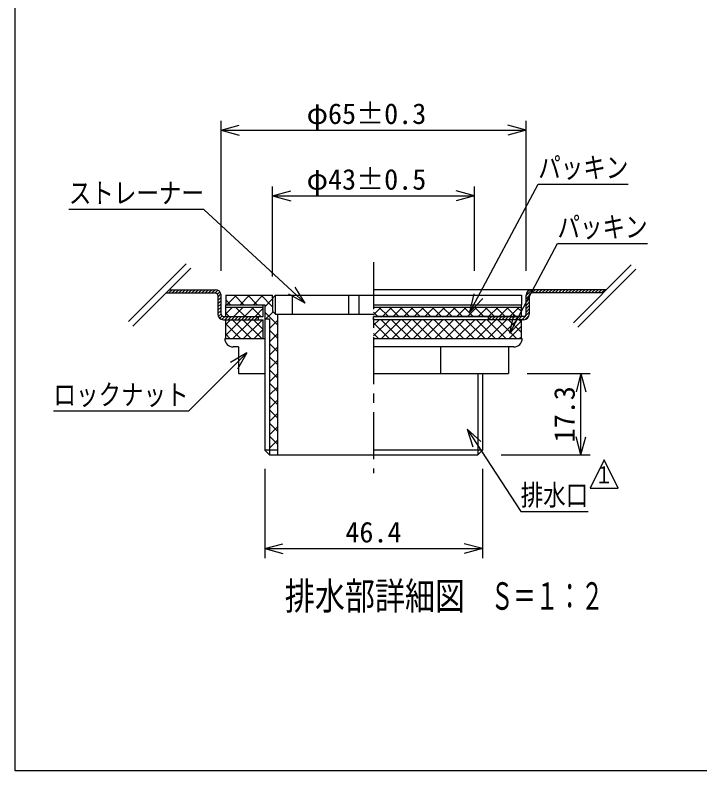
# Model space of a CAD drawing. Units: millimetres, scale not verified, with parts at other scales. Extents: x -1365 to 1365, y -930 to 870.
# Drawn here: x -1365 to -635, y -930 to -124 of the extents above; entities that cross this region are included whole.
import ezdxf
from ezdxf.enums import TextEntityAlignment as Align

# ---------------------------------------------------------------- set-up
doc = ezdxf.new("R2010")
doc.units = ezdxf.units.MM
doc.header["$LTSCALE"] = 10
doc.linetypes.add('CHAIN1', pattern=[8, 5, -1, 1, -1])
for name, color, linetype in [('0-7_枠細線', 5, 'Continuous'), ('0-8_枠中線', 5, 'Continuous'), ('1-2_極細2', 2, 'Continuous'), ('1-3_細線2', 4, 'Continuous'), ('1-5_寸法2', 7, 'Continuous')]:
    doc.layers.add(name, color=color, linetype=linetype)
doc.styles.add('ＭＳ ゴシック', font='')
doc.styles.get('ＭＳ ゴシック').set_extended_font_data('MS Gothic')

msp = doc.modelspace()

# ---------------------------------------------------------------- linework, layer by layer
at = {"layer": '0-7_枠細線'}
for p, q in [((-737.26, -598.56), (-752.26, -628.56)), ((-722.26, -628.56), (-737.26, -598.56)), ((-752.26, -628.56), (-722.26, -628.56))]:
    msp.add_line(p, q, dxfattribs=at)
at = {"layer": '0-8_枠中線'}
msp.add_lwpolyline([(-1365, -930), (-1365, 870), (1365, 870), (1365, -930)], close=True, dxfattribs=at)
at = {"layer": '1-2_極細2'}
for p, q in [((-1182.57, -389.48), (-1244.31, -451.21)), ((-1177.86, -394.19), (-1239.59, -455.92)), ((-708.37, -390.57), (-770.11, -452.3)), ((-703.66, -395.28), (-765.39, -457.02)), ((-1201.28, -420.62), (-1197.78, -417.12)), ((-1200.79, -417.12), (-1151.57, -417.12)), ((-1197.75, -420.62), (-1194.25, -417.12)), ((-1194.21, -420.62), (-1190.71, -417.12)), ((-1190.67, -420.62), (-1187.17, -417.12)), ((-1187.14, -420.62), (-1183.64, -417.12)), ((-1183.6, -420.62), (-1180.1, -417.12)), ((-1180.07, -420.62), (-1176.57, -417.12)), ((-1176.53, -420.62), (-1173.03, -417.12)), ((-1173, -420.62), (-1169.5, -417.12)), ((-1169.46, -420.62), (-1165.96, -417.12)), ((-1165.93, -420.62), (-1162.43, -417.12)), ((-1162.39, -420.62), (-1158.89, -417.12)), ((-1158.86, -420.62), (-1155.36, -417.12)), ((-1155.32, -420.62), (-1151.82, -417.12)), ((-1151.78, -420.62), (-1148.91, -417.75)), ((-734.92, -417.12), (-983.07, -417.12)), ((-820.57, -423.26), (-814.43, -417.12)), ((-814.4, -420.62), (-810.9, -417.12)), ((-810.86, -420.62), (-807.36, -417.12)), ((-807.33, -420.62), (-803.83, -417.12)), ((-803.79, -420.62), (-800.29, -417.12)), ((-800.26, -420.62), (-796.76, -417.12)), ((-796.72, -420.62), (-793.22, -417.12)), ((-793.18, -420.62), (-789.68, -417.12)), ((-789.65, -420.62), (-786.15, -417.12)), ((-786.11, -420.62), (-782.61, -417.12)), ((-782.58, -420.62), (-779.08, -417.12)), ((-779.04, -420.62), (-775.54, -417.12)), ((-775.51, -420.62), (-772.01, -417.12)), ((-771.97, -420.62), (-768.47, -417.12)), ((-768.44, -420.62), (-764.94, -417.12)), ((-764.9, -420.62), (-761.4, -417.12)), ((-761.36, -420.62), (-757.86, -417.12)), ((-757.83, -420.62), (-754.33, -417.12)), ((-754.29, -420.62), (-750.79, -417.12)), ((-750.76, -420.62), (-747.26, -417.12)), ((-747.22, -420.62), (-743.72, -417.12)), ((-743.69, -420.62), (-740.19, -417.12)), ((-740.15, -420.62), (-736.65, -417.12)), ((-1204.29, -420.62), (-1151.57, -420.62)), ((-1149.44, -421.82), (-1146.94, -419.31)), ((-1149.07, -424.98), (-1145.75, -421.66)), ((-1149.07, -423.12), (-1149.07, -443.12)), ((-1149.07, -428.52), (-1145.57, -425.02)), ((-1145.57, -443.12), (-1145.57, -423.12)), ((-1139.25, -433.12), (-1129.25, -423.12)), ((-1131.22, -423.12), (-1121.22, -433.12)), ((-1125.11, -433.12), (-1115.11, -423.12)), ((-1117.08, -423.12), (-1107.08, -433.12)), ((-1110.97, -433.12), (-1100.97, -423.12)), ((-1102.93, -423.12), (-1090.57, -435.48)), ((-1099.07, -435.37), (-1090.57, -426.87)), ((-820.57, -443.12), (-820.57, -423.12)), ((-820.57, -426.8), (-817.07, -423.3)), ((-820.57, -430.33), (-817.07, -426.83)), ((-817.07, -423.12), (-817.07, -443.12)), ((-738.42, -420.62), (-814.57, -420.62)), ((-1149.07, -432.05), (-1145.57, -428.55)), ((-1149.07, -435.59), (-1145.57, -432.09)), ((-1140.57, -427.91), (-1135.36, -433.12)), ((-820.57, -433.87), (-817.07, -430.37)), ((-820.57, -437.4), (-817.07, -433.9)), ((-1149.07, -439.12), (-1145.57, -435.62)), ((-1149.07, -442.66), (-1145.57, -439.16)), ((-1148.52, -445.64), (-1145.57, -442.7)), ((-1140.57, -442.93), (-1133.27, -435.62)), ((-1140.57, -442.05), (-1137, -445.62)), ((-1131.96, -445.62), (-1121.96, -435.62)), ((-1130.03, -435.62), (-1120.03, -445.62)), ((-1120.64, -445.62), (-1110.64, -435.62)), ((-1113.06, -435.62), (-1103.06, -445.62)), ((-1109.33, -445.62), (-1100.57, -436.87)), ((-1099.07, -441.12), (-1085.57, -454.62)), ((-1097.69, -448.12), (-1090.13, -440.57)), ((-983.07, -443.82), (-974.88, -435.62)), ((-983.07, -441.16), (-978.61, -445.62)), ((-977.3, -435.62), (-967.3, -445.62)), ((-973.56, -445.62), (-963.56, -435.62)), ((-965.98, -435.62), (-955.98, -445.62)), ((-962.25, -445.62), (-952.25, -435.62)), ((-954.67, -435.62), (-944.67, -445.62)), ((-950.94, -445.62), (-940.94, -435.62)), ((-943.35, -435.62), (-933.35, -445.62)), ((-939.62, -445.62), (-929.62, -435.62)), ((-932.04, -435.62), (-922.04, -445.62)), ((-928.31, -445.62), (-918.31, -435.62)), ((-920.73, -435.62), (-910.73, -445.62)), ((-916.99, -445.62), (-906.99, -435.62)), ((-909.41, -435.62), (-899.41, -445.62)), ((-905.68, -445.62), (-895.68, -435.62)), ((-898.1, -435.62), (-888.1, -445.62)), ((-894.37, -445.62), (-884.37, -435.62)), ((-886.79, -435.62), (-876.79, -445.62)), ((-883.05, -445.62), (-873.05, -435.62)), ((-875.47, -435.62), (-865.47, -445.62)), ((-871.74, -445.62), (-861.74, -435.62)), ((-864.16, -435.62), (-854.16, -445.62)), ((-860.43, -445.62), (-850.43, -435.62)), ((-852.85, -435.62), (-842.85, -445.62)), ((-849.11, -445.62), (-839.11, -435.62)), ((-841.53, -435.62), (-831.53, -445.62)), ((-837.8, -445.62), (-827.8, -435.62)), ((-830.22, -435.62), (-825.57, -440.26)), ((-825.22, -449.12), (-817.07, -440.98)), ((-820.57, -440.94), (-817.07, -437.44)), ((-1147, -447.66), (-1144.51, -445.17)), ((-1144.7, -448.9), (-1141.43, -445.62)), ((-1143.07, -445.62), (-1105.57, -445.62)), ((-1141.39, -449.12), (-1137.89, -445.62)), ((-1140.57, -465.55), (-1124.14, -449.12)), ((-1140.57, -454.24), (-1135.46, -449.12)), ((-1137.86, -449.12), (-1134.36, -445.62)), ((-1134.32, -449.12), (-1130.82, -445.62)), ((-1133.5, -449.12), (-1113.5, -469.12)), ((-1132.83, -469.12), (-1112.83, -449.12)), ((-1130.79, -449.12), (-1127.29, -445.62)), ((-1127.25, -449.12), (-1123.75, -445.62)), ((-1123.72, -449.12), (-1120.22, -445.62)), ((-1122.19, -449.12), (-1102.19, -469.12)), ((-1121.51, -469.12), (-1101.51, -449.12)), ((-1120.18, -449.12), (-1116.68, -445.62)), ((-1116.64, -449.12), (-1113.14, -445.62)), ((-1113.11, -449.12), (-1109.61, -445.62)), ((-1110.87, -449.12), (-1100.57, -459.42)), ((-1109.57, -449.12), (-1106.07, -445.62)), ((-1106.04, -449.12), (-1105.57, -448.66)), ((-1094.07, -458.65), (-1085.57, -450.15)), ((-823.07, -445.62), (-983.07, -445.62)), ((-983.07, -466.45), (-965.75, -449.12)), ((-983.07, -455.13), (-977.06, -449.12)), ((-975.11, -449.12), (-955.11, -469.12)), ((-974.44, -469.12), (-954.44, -449.12)), ((-963.8, -449.12), (-943.8, -469.12)), ((-963.12, -469.12), (-943.12, -449.12)), ((-952.48, -449.12), (-932.48, -469.12)), ((-951.81, -469.12), (-931.81, -449.12)), ((-941.17, -449.12), (-921.17, -469.12)), ((-940.49, -469.12), (-920.49, -449.12)), ((-929.85, -449.12), (-909.85, -469.12)), ((-929.18, -469.12), (-909.18, -449.12)), ((-918.54, -449.12), (-898.54, -469.12)), ((-917.87, -469.12), (-897.87, -449.12)), ((-907.23, -449.12), (-887.23, -469.12)), ((-906.55, -469.12), (-886.55, -449.12)), ((-895.91, -449.12), (-875.91, -469.12)), ((-895.24, -469.12), (-875.24, -449.12)), ((-884.6, -449.12), (-864.6, -469.12)), ((-883.93, -469.12), (-863.93, -449.12)), ((-873.29, -449.12), (-853.29, -469.12)), ((-872.61, -469.12), (-852.61, -449.12)), ((-861.97, -449.12), (-841.97, -469.12)), ((-861.3, -469.12), (-841.3, -449.12)), ((-860.57, -449.12), (-860.57, -445.62)), ((-860.57, -449.12), (-857.07, -445.62)), ((-857.04, -449.12), (-853.54, -445.62)), ((-853.5, -449.12), (-850, -445.62)), ((-850.66, -449.12), (-830.66, -469.12)), ((-849.98, -469.12), (-829.98, -449.12)), ((-849.97, -449.12), (-846.47, -445.62)), ((-846.43, -449.12), (-842.93, -445.62)), ((-842.9, -449.12), (-839.4, -445.62)), ((-839.36, -449.12), (-835.86, -445.62)), ((-839.35, -449.12), (-825.57, -462.89)), ((-835.83, -449.12), (-832.33, -445.62)), ((-832.29, -449.12), (-828.79, -445.62)), ((-828.76, -449.12), (-825.26, -445.62)), ((-828.03, -449.12), (-825.57, -451.58)), ((-826.48, -445.62), (-825.57, -444.71)), ((-821.46, -448.9), (-817.3, -444.73)), ((-1140.57, -453.36), (-1124.82, -469.12)), ((-983.07, -452.47), (-966.42, -469.12)), ((-838.67, -469.12), (-825.57, -456.02)), ((-1140.57, -464.67), (-1136.13, -469.12)), ((-1110.2, -469.12), (-1100.57, -459.5)), ((-1094.07, -460.26), (-1085.57, -468.76)), ((-1094.07, -472.79), (-1085.57, -464.29)), ((-983.07, -463.78), (-977.74, -469.12)), ((-1094.07, -474.41), (-1085.57, -482.91)), ((-827.36, -469.12), (-825.57, -467.34)), ((-1094.07, -486.94), (-1085.57, -478.44)), ((-1094.07, -488.55), (-1085.57, -497.05)), ((-1094.07, -501.08), (-1085.57, -492.58)), ((-1094.07, -502.69), (-1085.57, -511.19)), ((-1094.07, -515.22), (-1085.57, -506.72)), ((-1094.07, -516.83), (-1085.57, -525.33)), ((-1094.07, -529.36), (-1085.57, -520.86)), ((-1094.07, -530.97), (-1085.57, -539.47)), ((-1094.07, -543.51), (-1085.57, -535.01)), ((-1094.07, -545.12), (-1085.57, -553.62)), ((-1094.07, -557.65), (-1085.57, -549.15)), ((-1094.07, -559.26), (-1085.57, -567.76)), ((-1094.07, -571.79), (-1085.57, -563.29)), ((-1094.07, -573.4), (-1085.57, -581.9)), ((-1094.07, -585.93), (-1085.57, -577.43)), ((-1094.07, -587.54), (-1093.5, -588.12))]:
    msp.add_line(p, q, dxfattribs=at)
at = {"layer": '1-2_極細2', "linetype": 'CHAIN1'}
msp.add_line((-983.07, -387.77), (-983.07, -612.79), dxfattribs=at)
at = {"layer": '1-2_極細2'}
for points in [[(-1143.07, -449.12), (-1105.57, -449.12), (-1105.57, -445.62)], [(-823.07, -449.12), (-983.07, -449.12), (-983.07, -445.62)]]:
    msp.add_lwpolyline(points, dxfattribs=at)
for centre, radius, start, end in [((-1151.57, -423.12), 6, 0, 90), ((-814.57, -423.12), 6, 90, 180), ((-1151.57, -423.12), 2.5, 0, 90), ((-814.57, -423.12), 2.5, 90, 180), ((-1143.07, -443.12), 6, 180, 270), ((-1143.07, -443.12), 2.5, 180, 270), ((-823.07, -443.12), 2.5, 270, 360), ((-823.07, -443.12), 6, 270, 360)]:
    msp.add_arc(centre, radius, start, end, dxfattribs=at)
at = {"layer": '1-3_細線2'}
for p, q in [((-1140.57, -423.12), (-1090.57, -423.12)), ((-1140.57, -423.12), (-1140.57, -433.12)), ((-1090.57, -426.12), (-1090.57, -423.12)), ((-1087.57, -423.12), (-1090.57, -426.12)), ((-1090.57, -426.12), (-1090.57, -440.12)), ((-1087.57, -443.12), (-1087.57, -423.12)), ((-1087.57, -423.12), (-983.07, -423.12)), ((-1069.82, -423.12), (-1069.82, -443.12)), ((-1009.82, -423.12), (-1009.82, -443.12)), ((-998.57, -423.12), (-998.57, -443.12)), ((-983.07, -423.12), (-825.57, -423.12)), ((-825.57, -423.12), (-825.57, -433.12)), ((-1140.57, -433.12), (-1099.07, -433.12)), ((-1140.57, -435.62), (-1140.57, -433.12)), ((-1099.07, -433.12), (-1099.07, -588.12)), ((-983.07, -433.12), (-825.57, -433.12)), ((-825.57, -435.62), (-825.57, -433.12)), ((-1140.57, -445.62), (-1140.57, -435.62)), ((-1100.57, -445.62), (-1100.57, -435.62)), ((-1087.57, -443.12), (-1090.57, -440.12)), ((-983.07, -435.62), (-825.57, -435.62)), ((-825.57, -445.62), (-825.57, -435.62)), ((-1140.57, -445.62), (-1100.57, -445.62)), ((-1140.57, -449.12), (-1100.57, -449.12)), ((-1140.57, -469.12), (-1140.57, -449.12)), ((-1100.57, -469.12), (-1100.57, -449.12)), ((-1087.57, -443.12), (-983.07, -443.12)), ((-983.07, -445.62), (-825.57, -445.62)), ((-825.57, -469.12), (-825.57, -449.12)), ((-1141.57, -469.12), (-1099.07, -469.12)), ((-1140.57, -469.12), (-1099.07, -469.12)), ((-983.07, -469.12), (-824.57, -469.12)), ((-1126.82, -478.12), (-1132.57, -478.12)), ((-1126.82, -478.12), (-1126.82, -506.62)), ((-833.57, -478.12), (-983.07, -478.12)), ((-911.2, -506.62), (-911.2, -478.12)), ((-839.32, -478.12), (-839.32, -506.62)), ((-1126.82, -506.62), (-1099.07, -506.62)), ((-983.07, -506.62), (-839.32, -506.62)), ((-872.07, -506.62), (-872.07, -593.12)), ((-867.07, -506.62), (-867.07, -588.12)), ((-1085.57, -588.12), (-1099.07, -588.12)), ((-1094.07, -593.12), (-1099.07, -588.12)), ((-1094.07, -593.12), (-983.07, -593.12)), ((-867.07, -588.12), (-983.07, -588.12)), ((-983.07, -593.12), (-872.07, -593.12)), ((-872.07, -593.12), (-867.07, -588.12))]:
    msp.add_line(p, q, dxfattribs=at)
for points in [[(-1140.57, -435.62), (-1100.57, -435.62), (-1100.57, -433.12)], [(-1099.07, -448.12), (-1094.07, -448.12), (-1094.07, -593.12)], [(-1087.57, -443.12), (-1085.57, -443.12), (-1085.57, -593.12)]]:
    msp.add_lwpolyline(points, dxfattribs=at)
for centre, start, end in [((-1132.57, -469.12), 180, 270), ((-833.57, -469.12), 270, 360)]:
    msp.add_arc(centre, 9, start, end, dxfattribs=at)
at = {"layer": '1-5_寸法2'}
for p, q in [((-1145.57, -397.12), (-1145.57, -237.12)), ((-820.57, -397.12), (-820.57, -237.12)), ((-1145.57, -247.12), (-1126.26, -241.94)), ((-1145.57, -247.12), (-1126.26, -252.3)), ((-1145.57, -247.12), (-820.57, -247.12)), ((-820.57, -247.12), (-839.89, -241.94)), ((-820.57, -247.12), (-839.89, -252.3)), ((-1090.57, -403.12), (-1090.57, -307.12)), ((-1090.57, -317.12), (-1071.26, -311.94)), ((-875.57, -317.12), (-894.89, -311.94)), ((-875.57, -397.12), (-875.57, -307.12)), ((-1090.57, -317.12), (-1071.26, -322.3)), ((-1090.57, -317.12), (-875.57, -317.12)), ((-875.57, -317.12), (-894.89, -322.3)), ((-1055.79, -431.36), (-1066.47, -414.45)), ((-1055.79, -431.36), (-1073.5, -422.06)), ((-880.34, -441.12), (-875.82, -421.64)), ((-880.34, -441.12), (-866.68, -426.51)), ((-837.93, -463.41), (-833.41, -443.93)), ((-837.93, -463.41), (-824.27, -448.8)), ((-1118.01, -484.58), (-1135.33, -494.58)), ((-1118.01, -484.58), (-1128.01, -501.9)), ((-819.32, -506.62), (-752.07, -506.62)), ((-762.07, -506.62), (-767.25, -525.94)), ((-762.07, -506.62), (-756.9, -525.94)), ((-762.07, -593.12), (-762.07, -506.62)), ((-883.47, -565.73), (-868.6, -579.1)), ((-883.47, -565.73), (-877.28, -584.74)), ((-762.07, -593.12), (-767.25, -573.8)), ((-762.07, -593.12), (-756.9, -573.8)), ((-847.07, -593.12), (-752.07, -593.12)), ((-1099.07, -608.14), (-1099.07, -703.12)), ((-867.07, -608.14), (-867.07, -703.12)), ((-1099.07, -693.12), (-1079.76, -687.94)), ((-867.07, -693.12), (-886.39, -687.94)), ((-1099.07, -693.12), (-1079.76, -698.3)), ((-1099.07, -693.12), (-867.07, -693.12)), ((-867.07, -693.12), (-886.39, -698.3))]:
    msp.add_line(p, q, dxfattribs=at)
for points in [[(-880.34, -441.12), (-807.56, -304.59), (-711.56, -304.59)], [(-1055.79, -431.36), (-1163.76, -331.66), (-1307.76, -331.66)], [(-837.93, -463.41), (-787.06, -367.97), (-691.06, -367.97)], [(-1118.01, -484.58), (-1180.11, -546.68), (-1324.11, -546.68)], [(-883.47, -565.73), (-826.28, -653.65), (-754.28, -653.65)]]:
    msp.add_lwpolyline(points, dxfattribs=at)

# ---------------------------------------------------------------- texts
at = {"layer": '0-7_枠細線', "style": 'ＭＳ ゴシック'}
for s, height, width, p in [('１', 18.33, 0.8, (-747.53, -629.17)), ('排水部詳細図', 29.33, 0.8, (-1077.6, -767.08)), ('Ｓ＝１：２', 29.33, 0.6, (-858.06, -767.08))]:
    msp.add_text(s, height=height, dxfattribs=dict(at, width=width)).set_placement(p, align=Align.BOTTOM_LEFT)
at = {"layer": '1-5_寸法2', "style": 'ＭＳ ゴシック'}
for s, p in [('φ65±0.3', (-1054.32, -247.12)), ('φ43±0.5', (-1054.32, -317.12)), ('46.4', (-1013.07, -693.12))]:
    msp.add_text(s, height=21.99, dxfattribs=at).set_placement(p, align=Align.BOTTOM_LEFT)
at = {"layer": '1-5_寸法2', "style": 'ＭＳ ゴシック', "width": 0.8}
for s, p in [('パッキン', (-807.56, -304.59)), ('ストレーナー', (-1307.76, -331.66)), ('パッキン', (-787.06, -367.97)), ('ロックナット', (-1324.11, -546.68)), ('排水口', (-826.28, -653.65))]:
    msp.add_text(s, height=21.99, dxfattribs=at).set_placement(p, align=Align.BOTTOM_LEFT)
at = {"layer": '1-5_寸法2', "style": 'ＭＳ ゴシック'}
msp.add_text('17.3', height=21.99, rotation=90, dxfattribs=at).set_placement((-762.07, -579.87), align=Align.BOTTOM_LEFT)

doc.saveas('drawing.dxf')
